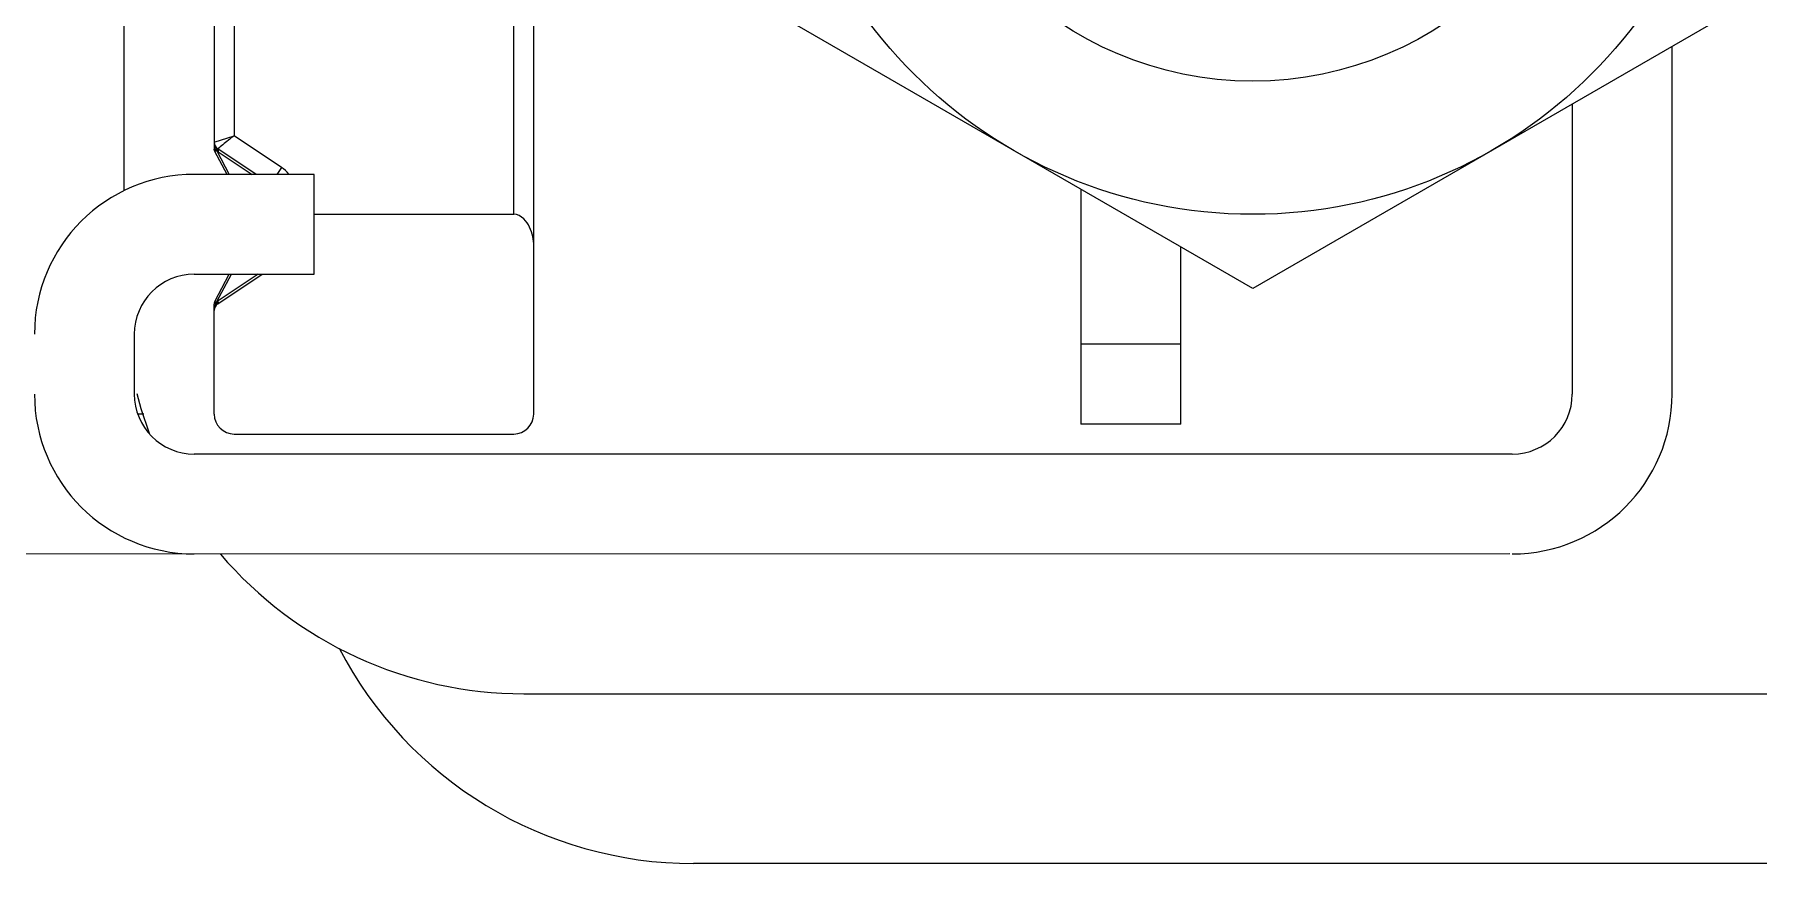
# Model space of a CAD drawing. Extents: x 1382187 to 1725648, y 860327 to 1571294.
# Drawn here: x 1535591.6 to 1535944.6, y 1227622 to 1227791.7 of the extents above; entities that cross this region are included whole.
import ezdxf

# ---------------------------------------------------------------- set-up
doc = ezdxf.new("R2010")
doc.units = 0
doc.header["$LTSCALE"] = 1000
doc.header["$MEASUREMENT"] = 0

msp = doc.modelspace()

# ---------------------------------------------------------------- linework, layer by layer
for p, q in [((1535628.42, 1227936.37), (1535628.42, 1227768.35)), ((1535632.51, 1227935.06), (1535632.51, 1227770.98)), ((1535689.75, 1227754.89), (1535689.75, 1227832.4)), ((1535693.84, 1227714), (1535693.84, 1227829.56)), ((1535610.02, 1227759.75), (1535610.02, 1227815.52)), ((1535841.04, 1227739.71), (1535742.91, 1227796.36)), ((1535939.17, 1227796.36), (1535841.04, 1227739.71)), ((1535926.9, 1227718.09), (1535926.9, 1227789.28)), ((1535906.46, 1227777.48), (1535906.46, 1227718.09)), ((1535628.42, 1227769.66), (1535632.51, 1227770.98)), ((1535642.23, 1227764.5), (1535632.51, 1227770.98)), ((1535628.9, 1227767.97), (1535628.56, 1227767.78)), ((1535631.06, 1227763.06), (1535628.57, 1227767.78)), ((1535628.89, 1227767.95), (1535628.92, 1227767.91)), ((1535628.92, 1227767.91), (1535628.95, 1227767.87)), ((1535628.98, 1227768.41), (1535628.94, 1227768.47)), ((1535629.04, 1227768.11), (1535628.95, 1227767.87)), ((1535628.95, 1227767.87), (1535631.48, 1227763.06)), ((1535628.99, 1227768.36), (1535628.98, 1227768.41)), ((1535637.01, 1227763.06), (1535629.15, 1227768.3)), ((1535629.22, 1227767.67), (1535636.21, 1227763.06)), ((1535648.87, 1227763.06), (1535624.33, 1227763.06)), ((1535642.23, 1227764.5), (1535641.27, 1227763.06)), ((1535648.87, 1227742.62), (1535648.87, 1227763.06)), ((1535805.88, 1227760.01), (1535805.88, 1227711.95)), ((1535648.87, 1227754.89), (1535689.75, 1227754.89)), ((1535826.32, 1227711.95), (1535826.32, 1227748.2)), ((1535624.33, 1227742.62), (1535648.87, 1227742.62)), ((1535628.57, 1227737.06), (1535631.5, 1227742.62)), ((1535628.98, 1227737.02), (1535631.93, 1227742.62)), ((1535629.15, 1227736.56), (1535638.24, 1227742.62)), ((1535637.4, 1227742.62), (1535629.21, 1227737.19)), ((1535628.42, 1227735.21), (1535628.42, 1227736.49)), ((1535628.42, 1227714), (1535628.42, 1227735.2)), ((1535628.71, 1227736.35), (1535628.56, 1227735.91)), ((1535628.68, 1227736.81), (1535628.83, 1227736.88)), ((1535628.98, 1227737.02), (1535628.88, 1227736.89)), ((1535629.07, 1227736.78), (1535628.98, 1227737.02)), ((1535612.07, 1227718.09), (1535612.07, 1227730.35)), ((1535826.32, 1227728.31), (1535805.88, 1227728.31)), ((1535614.03, 1227714), (1535612.82, 1227714)), ((1535632.51, 1227709.91), (1535689.75, 1227709.91)), ((1535826.32, 1227711.95), (1535805.88, 1227711.95)), ((1535894.19, 1227705.82), (1535624.33, 1227705.82)), ((1535893.68, 1227685.39), (1534900.66, 1227685.19)), ((1535691.8, 1227656.76), (1536035.59, 1227656.76)), ((1535955.52, 1227622), (1535726.55, 1227622))]:
    msp.add_line(p, q)
for radius in [98.13, 70.88]:
    msp.add_circle((1535841.04, 1227853.02), radius)
for centre, radius, start, end in [((1535632.15, 1227769.66), 3.73, 179.9603, 189.4682), ((1535630.06, 1227769.66), 1.64, 180, 236.3099), ((1535629.14, 1227768.9), 0.96, 235.2626, 237.3148), ((1535631.36, 1227769.46), 2.91, 198.3861, 202.9192), ((1535629.2, 1227769), 1.08, 237.2542, 240.8239), ((1535631.07, 1227769.34), 2.59, 202.9098, 207.7391), ((1535629.15, 1227768.9), 0.965, 240.8148, 245.1876), ((1535629.1, 1227768.8), 0.853, 245.1804, 250.3543), ((1535630.9, 1227769.26), 2.41, 207.7889, 208.824), ((1535630.79, 1227769.2), 2.28, 208.8038, 212.2564), ((1535629.07, 1227768.7), 0.75, 250.338, 256.9912), ((1535630.79, 1227770.06), 2.85, 230.0267, 236.6343), ((1535624.33, 1227730.35), 32.71, 90, 180), ((1535639.05, 1227759.74), 5.72, 35.8765, 56.3099), ((1535624.33, 1227730.35), 12.27, 90, 180), ((1535630.06, 1227735.2), 1.64, 123.6901, 180), ((1535610.69, 1227742.08), 18.91, 342.3685, 343.3734), ((1535676.62, 1227722.4), 49.89, 163.1105, 163.3846), ((1535629.11, 1227736.09), 0.834, 106.0364, 109.7696), ((1535630.8, 1227734.8), 2.88, 123.5501, 129.2239), ((1535624.33, 1227718.09), 32.71, 180, 270), ((1535624.33, 1227718.09), 12.27, 180, 270), ((1535691.8, 1227738.53), 81.78, 194.375, 200.3315), ((1535894.19, 1227718.09), 32.71, 270, 0), ((1535894.19, 1227718.09), 12.27, 270, 0), ((1535632.51, 1227714), 4.09, 180, 270), ((1535689.75, 1227714), 4.09, 270, 0), ((1535691.8, 1227738.53), 81.78, 220.5827, 270), ((1535726.55, 1227703.78), 81.78, 207.4589, 270)]:
    msp.add_arc(centre, radius, start, end)
for points, knots in [([(1535632.51, 1227770.98), (1535631.73, 1227770.36), (1535630.58, 1227769.5), (1535629.51, 1227768.54), (1535629.15, 1227768.3)], [0, 0, 0, 0, 0.698346, 1, 1, 1, 1]), ([(1535628.44, 1227768.16), (1535628.44, 1227768.18), (1535628.45, 1227768.24), (1535628.47, 1227768.3), (1535628.48, 1227768.33)], [0, 0, 0, 0, 0.48312, 1, 1, 1, 1]), ([(1535628.89, 1227767.95), (1535628.91, 1227767.99), (1535628.96, 1227768.12), (1535629, 1227768.26), (1535628.99, 1227768.36)], [0, 0, 0, 0, 0.307942, 1, 1, 1, 1]), ([(1535629, 1227768.42), (1535629.06, 1227768.37), (1535629.07, 1227768.24), (1535629.05, 1227768.14), (1535629.04, 1227768.11)], [0, 0, 0, 0, 0.671481, 1, 1, 1, 1]), ([(1535629.25, 1227768.17), (1535629.26, 1227768.14), (1535629.29, 1227767.97), (1535629.26, 1227767.8), (1535629.22, 1227767.67)], [0, 0, 0, 0, 0.201666, 1, 1, 1, 1]), ([(1535693.84, 1227748.4), (1535693.84, 1227749.05), (1535693.7, 1227750.37), (1535693.04, 1227752.3), (1535691.91, 1227754.1), (1535690.5, 1227754.89), (1535689.75, 1227754.89)], [0, 0, 0, 0, 0.235531, 0.478205, 0.731471, 1, 1, 1, 1]), ([(1535628.42, 1227736.49), (1535628.42, 1227736.58), (1535628.52, 1227736.71), (1535628.64, 1227736.79), (1535628.68, 1227736.81)], [0, 0, 0, 0, 0.684585, 1, 1, 1, 1]), ([(1535628.44, 1227736.69), (1535628.44, 1227736.66), (1535628.45, 1227736.6), (1535628.47, 1227736.54), (1535628.48, 1227736.52)], [0, 0, 0, 0, 0.483166, 1, 1, 1, 1]), ([(1535628.44, 1227736.69), (1535628.44, 1227736.66), (1535628.45, 1227736.6), (1535628.47, 1227736.54), (1535628.48, 1227736.52)], [0, 0, 0, 0, 0.483166, 1, 1, 1, 1]), ([(1535628.44, 1227736.69), (1535628.44, 1227736.66), (1535628.45, 1227736.6), (1535628.47, 1227736.54), (1535628.48, 1227736.52)], [0, 0, 0, 0, 0.483166, 1, 1, 1, 1]), ([(1535628.44, 1227736.69), (1535628.44, 1227736.66), (1535628.45, 1227736.6), (1535628.47, 1227736.54), (1535628.48, 1227736.52)], [0, 0, 0, 0, 0.483166, 1, 1, 1, 1]), ([(1535628.57, 1227737.06), (1535628.59, 1227737.08), (1535628.7, 1227736.94), (1535628.8, 1227736.94), (1535628.88, 1227736.89)], [0, 0, 0, 0, 0.259642, 1, 1, 1, 1]), ([(1535629.02, 1227736.47), (1535629.08, 1227736.51), (1535629.09, 1227736.64), (1535629.08, 1227736.74), (1535629.07, 1227736.78)], [0, 0, 0, 0, 0.67298, 1, 1, 1, 1]), ([(1535629.25, 1227736.7), (1535629.26, 1227736.73), (1535629.29, 1227736.89), (1535629.25, 1227737.06), (1535629.21, 1227737.19)], [0, 0, 0, 0, 0.200998, 1, 1, 1, 1])]:
    msp.add_open_spline(points, degree=3, knots=knots)
for points in [[(1535628.42, 1227768.35), (1535628.42, 1227768.26), (1535628.51, 1227768.16), (1535628.59, 1227768.11)], [(1535628.57, 1227767.78), (1535628.5, 1227767.9), (1535628.44, 1227768.02), (1535628.44, 1227768.16)], [(1535628.6, 1227768.55), (1535628.54, 1227768.71), (1535628.5, 1227768.88), (1535628.47, 1227769.05)], [(1535628.57, 1227737.06), (1535628.5, 1227736.95), (1535628.44, 1227736.82), (1535628.44, 1227736.69)]]:
    msp.add_open_spline(points, degree=3)

doc.saveas('drawing.dxf')
